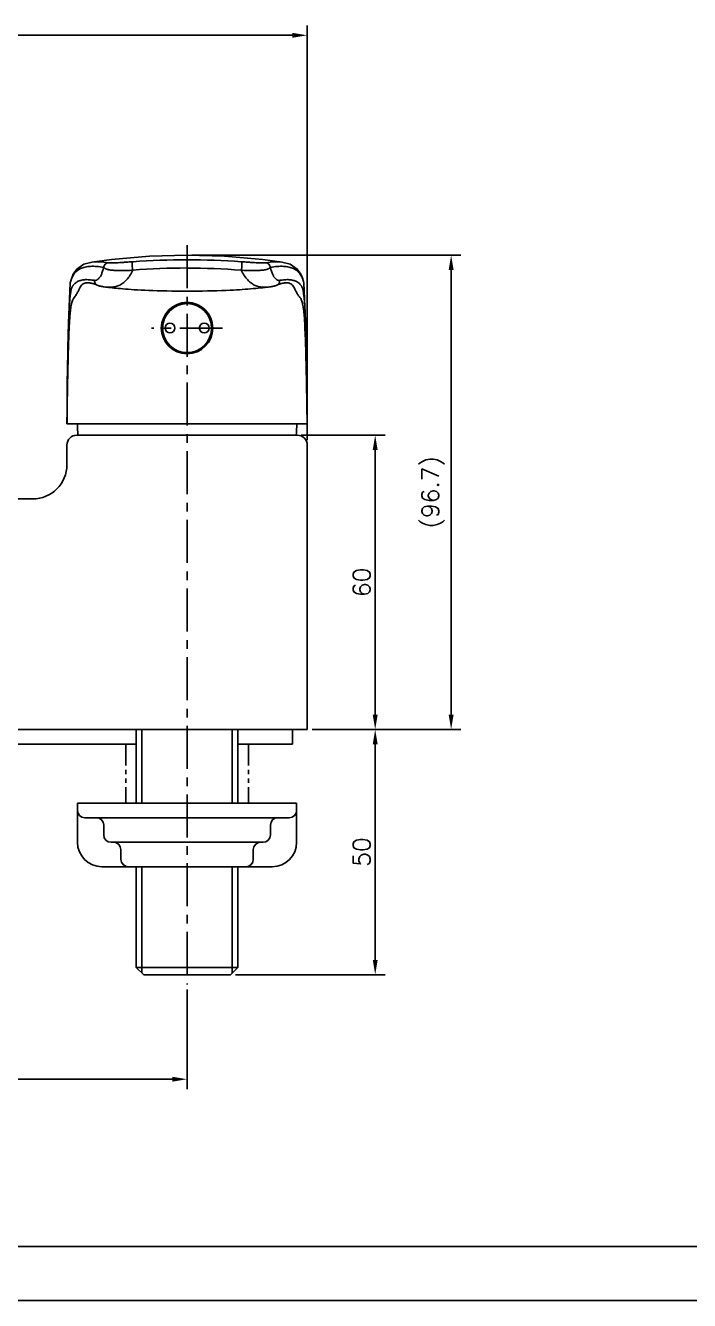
# Model space of a CAD drawing. Extents: x 10556 to 11150, y -5808 to -5388.
# Drawn here: x 10734.7 to 10870.1, y -5808.1 to -5548.1 of the extents above; entities that cross this region are included whole.
import ezdxf

# ---------------------------------------------------------------- set-up
doc = ezdxf.new("R2010")
doc.units = 0
doc.header["$LTSCALE"] = 7
doc.header["$MEASUREMENT"] = 0
doc.linetypes.add('CENTER', pattern=[2, 1.25, -0.25, 0.25, -0.25])
doc.linetypes.add('PHANTOM', pattern=[2.5, 1.25, -0.25, 0.25, -0.25, 0.25, -0.25])
doc.layers.get('0').update_dxf_attribs({"color": 2, "linetype": 'CONTINUOUS'})
for name, color, linetype in [('08_ALL_FEATURES', 7, 'CONTINUOUS'), ('CL', 1, 'CENTER'), ('D', 2, 'CONTINUOUS'), ('DIM', 2, 'CONTINUOUS'), ('DWG', 7, 'CONTINUOUS'), ('PH', 3, 'PHANTOM')]:
    doc.layers.add(name, color=color, linetype=linetype)
doc.styles.add('GHS', font='ROMANS.shx', dxfattribs={"bigfont": 'GHS.shx'})

# ---------------------------------------------------------------- blocks, each defined once
blk = doc.blocks.new('BORDER')
blk.add_line((0, 0), (1, 0))

msp = doc.modelspace()

# ---------------------------------------------------------------- linework, layer by layer
at = {"color": 4}
msp.add_line((11136.5, -5797.09), (10587.5, -5797.09), dxfattribs=at)
at = {"color": 7, "linetype": 'Continuous'}
msp.add_circle((10767.67, -5609.82), 5.25, dxfattribs=at)
at = {"layer": '08_ALL_FEATURES', "color": 7, "linetype": 'Continuous'}
for p, q in [((10752.23, -5595.84), (10748.26, -5596.36)), ((10748.26, -5596.36), (10748.33, -5596.35)), ((10788.72, -5596.82), (10787, -5596.35)), ((10787, -5596.35), (10787.08, -5596.36)), ((10743.86, -5600.65), (10743.56, -5607.12)), ((10743.86, -5600.63), (10743.86, -5600.65)), ((10746.66, -5600.71), (10746.66, -5600.71)), ((10746.66, -5600.71), (10746.66, -5600.71)), ((10746.66, -5600.71), (10746.66, -5600.71)), ((10746.67, -5600.7), (10746.67, -5600.7)), ((10746.67, -5600.71), (10746.67, -5600.7)), ((10746.68, -5600.7), (10746.68, -5600.7)), ((10746.69, -5600.7), (10746.7, -5600.7)), ((10746.69, -5600.7), (10746.69, -5600.7)), ((10746.69, -5600.7), (10746.69, -5600.7)), ((10746.7, -5600.69), (10746.71, -5600.69)), ((10746.7, -5600.69), (10746.7, -5600.69)), ((10746.71, -5600.69), (10746.71, -5600.69)), ((10746.72, -5600.69), (10746.72, -5600.69)), ((10746.72, -5600.69), (10746.72, -5600.69)), ((10746.73, -5600.69), (10746.73, -5600.68)), ((10746.75, -5600.68), (10746.76, -5600.68)), ((10746.75, -5600.68), (10746.75, -5600.68)), ((10746.76, -5600.68), (10746.77, -5600.67)), ((10746.77, -5600.67), (10746.78, -5600.67)), ((10746.77, -5600.67), (10746.77, -5600.67)), ((10746.78, -5600.67), (10746.79, -5600.67)), ((10746.79, -5600.67), (10746.8, -5600.67)), ((10746.8, -5600.67), (10746.81, -5600.66)), ((10746.81, -5600.66), (10746.82, -5600.66)), ((10746.82, -5600.66), (10746.83, -5600.66)), ((10746.83, -5600.66), (10746.84, -5600.66)), ((10746.83, -5600.66), (10746.83, -5600.66)), ((10746.84, -5600.66), (10746.85, -5600.65)), ((10746.85, -5600.65), (10746.86, -5600.65)), ((10746.86, -5600.65), (10746.88, -5600.65)), ((10746.88, -5600.65), (10746.89, -5600.65)), ((10746.89, -5600.65), (10746.9, -5600.64)), ((10746.9, -5600.64), (10746.91, -5600.64)), ((10746.91, -5600.64), (10746.92, -5600.64)), ((10746.92, -5600.64), (10746.93, -5600.64)), ((10746.93, -5600.64), (10746.95, -5600.64)), ((10746.95, -5600.64), (10746.96, -5600.63)), ((10746.96, -5600.63), (10746.97, -5600.63)), ((10746.97, -5600.63), (10746.98, -5600.63)), ((10746.98, -5600.63), (10746.99, -5600.63)), ((10746.99, -5600.63), (10747, -5600.63)), ((10747.03, -5600.62), (10747.04, -5600.62)), ((10747.04, -5600.62), (10747.05, -5600.62)), ((10747.05, -5600.62), (10747.07, -5600.62)), ((10747.07, -5600.62), (10747.08, -5600.62)), ((10747.08, -5600.62), (10747.1, -5600.61)), ((10747.1, -5600.61), (10747.11, -5600.61)), ((10747.11, -5600.61), (10747.13, -5600.61)), ((10747.13, -5600.61), (10747.15, -5600.61)), ((10747.15, -5600.61), (10747.16, -5600.61)), ((10747.16, -5600.61), (10747.18, -5600.61)), ((10747.18, -5600.61), (10747.2, -5600.61)), ((10747.2, -5600.61), (10747.22, -5600.61)), ((10747.22, -5600.61), (10747.23, -5600.6)), ((10747.23, -5600.6), (10747.25, -5600.6)), ((10747.25, -5600.6), (10747.27, -5600.6)), ((10747.27, -5600.6), (10747.29, -5600.6)), ((10747.29, -5600.6), (10747.32, -5600.6)), ((10747.32, -5600.6), (10747.34, -5600.6)), ((10747.34, -5600.6), (10747.37, -5600.6)), ((10747.37, -5600.6), (10747.39, -5600.6)), ((10747.39, -5600.6), (10747.42, -5600.6)), ((10747.42, -5600.6), (10747.44, -5600.6)), ((10747.44, -5600.6), (10747.47, -5600.6)), ((10747.47, -5600.6), (10747.49, -5600.6)), ((10747.49, -5600.6), (10747.52, -5600.6)), ((10747.52, -5600.6), (10747.55, -5600.6)), ((10747.55, -5600.6), (10747.57, -5600.6)), ((10747.61, -5600.61), (10747.64, -5600.61)), ((10747.64, -5600.61), (10747.67, -5600.61)), ((10747.67, -5600.61), (10747.7, -5600.61)), ((10747.7, -5600.61), (10747.73, -5600.62)), ((10747.73, -5600.62), (10747.76, -5600.62)), ((10747.76, -5600.62), (10747.79, -5600.62)), ((10747.79, -5600.62), (10747.82, -5600.63)), ((10747.82, -5600.63), (10747.85, -5600.63)), ((10747.85, -5600.63), (10747.88, -5600.63)), ((10747.88, -5600.63), (10747.91, -5600.64)), ((10747.91, -5600.64), (10747.94, -5600.64)), ((10747.99, -5600.65), (10748.02, -5600.66)), ((10748.02, -5600.66), (10748.06, -5600.66)), ((10748.06, -5600.66), (10748.09, -5600.67)), ((10748.09, -5600.67), (10748.12, -5600.67)), ((10748.12, -5600.67), (10748.16, -5600.68)), ((10748.16, -5600.68), (10748.19, -5600.69)), ((10748.19, -5600.69), (10748.23, -5600.7)), ((10748.23, -5600.7), (10748.27, -5600.7)), ((10748.27, -5600.7), (10748.31, -5600.71)), ((10748.31, -5600.71), (10748.35, -5600.72)), ((10748.35, -5600.72), (10748.39, -5600.73)), ((10748.46, -5600.75), (10748.51, -5600.76)), ((10748.51, -5600.76), (10748.56, -5600.78)), ((10748.56, -5600.78), (10748.61, -5600.79)), ((10748.61, -5600.79), (10748.67, -5600.81)), ((10748.67, -5600.81), (10748.72, -5600.82)), ((10748.72, -5600.82), (10748.78, -5600.84)), ((10748.78, -5600.84), (10748.83, -5600.86)), ((10748.83, -5600.86), (10748.89, -5600.88)), ((10750.08, -5601.3), (10750.12, -5601.31)), ((10750.12, -5601.31), (10750.16, -5601.32)), ((10750.16, -5601.32), (10750.2, -5601.33)), ((10750.2, -5601.33), (10750.24, -5601.34)), ((10750.24, -5601.34), (10750.28, -5601.34)), ((10750.28, -5601.34), (10750.32, -5601.35)), ((10750.32, -5601.35), (10750.36, -5601.36)), ((10750.36, -5601.36), (10750.42, -5601.37)), ((10750.42, -5601.37), (10750.48, -5601.37)), ((10750.48, -5601.37), (10750.54, -5601.38)), ((10750.62, -5601.4), (10750.69, -5601.4)), ((10750.69, -5601.4), (10751.01, -5601.45)), ((10751.01, -5601.45), (10751.32, -5601.49)), ((10751.32, -5601.49), (10751.66, -5601.53)), ((10751.66, -5601.53), (10752.01, -5601.57)), ((10752.01, -5601.57), (10752.38, -5601.61)), ((10752.38, -5601.61), (10752.78, -5601.65)), ((10752.78, -5601.65), (10753.19, -5601.69)), ((10753.19, -5601.69), (10753.63, -5601.73)), ((10753.63, -5601.73), (10754.1, -5601.78)), ((10754.1, -5601.78), (10754.6, -5601.82)), ((10754.6, -5601.82), (10755.12, -5601.86)), ((10755.12, -5601.86), (10755.68, -5601.91)), ((10755.68, -5601.91), (10756.27, -5601.95)), ((10756.27, -5601.95), (10756.9, -5601.99)), ((10756.9, -5601.99), (10757.57, -5602.03)), ((10757.57, -5602.03), (10758.29, -5602.07)), ((10777.11, -5602.07), (10777.74, -5602.03)), ((10777.74, -5602.03), (10778.34, -5602)), ((10778.34, -5602), (10778.93, -5601.96)), ((10778.93, -5601.96), (10779.51, -5601.92)), ((10779.51, -5601.92), (10780.07, -5601.87)), ((10780.07, -5601.87), (10780.62, -5601.83)), ((10780.62, -5601.83), (10781.15, -5601.78)), ((10781.15, -5601.78), (10781.67, -5601.74)), ((10781.67, -5601.74), (10782.18, -5601.69)), ((10782.18, -5601.69), (10782.67, -5601.64)), ((10782.67, -5601.64), (10783.14, -5601.59)), ((10783.14, -5601.59), (10783.6, -5601.53)), ((10783.6, -5601.53), (10784.04, -5601.48)), ((10784.04, -5601.48), (10784.46, -5601.43)), ((10784.46, -5601.43), (10784.67, -5601.4)), ((10784.67, -5601.4), (10784.74, -5601.39)), ((10784.74, -5601.39), (10784.81, -5601.38)), ((10784.88, -5601.37), (10784.92, -5601.36)), ((10784.92, -5601.36), (10784.97, -5601.36)), ((10784.97, -5601.36), (10785.02, -5601.35)), ((10785.02, -5601.35), (10785.07, -5601.34)), ((10785.07, -5601.34), (10785.12, -5601.33)), ((10785.12, -5601.33), (10785.18, -5601.32)), ((10786.04, -5601.03), (10786.09, -5601.01)), ((10786.24, -5600.94), (10786.26, -5600.93)), ((10786.26, -5600.93), (10786.29, -5600.93)), ((10786.29, -5600.93), (10786.31, -5600.92)), ((10786.31, -5600.92), (10786.34, -5600.91)), ((10786.34, -5600.91), (10786.36, -5600.9)), ((10786.36, -5600.9), (10786.4, -5600.89)), ((10786.4, -5600.89), (10786.46, -5600.87)), ((10786.46, -5600.87), (10786.49, -5600.86)), ((10786.49, -5600.86), (10786.53, -5600.85)), ((10786.53, -5600.85), (10786.57, -5600.83)), ((10786.57, -5600.83), (10786.61, -5600.82)), ((10786.61, -5600.82), (10786.65, -5600.81)), ((10786.69, -5600.8), (10786.73, -5600.79)), ((10786.73, -5600.79), (10786.76, -5600.78)), ((10786.76, -5600.78), (10786.8, -5600.77)), ((10786.8, -5600.77), (10786.83, -5600.76)), ((10786.83, -5600.76), (10786.86, -5600.75)), ((10786.86, -5600.75), (10786.89, -5600.74)), ((10786.89, -5600.74), (10786.93, -5600.74)), ((10786.93, -5600.74), (10786.96, -5600.73)), ((10786.96, -5600.73), (10786.99, -5600.72)), ((10786.99, -5600.72), (10787.02, -5600.71)), ((10787.02, -5600.71), (10787.05, -5600.71)), ((10787.05, -5600.71), (10787.08, -5600.7)), ((10787.08, -5600.7), (10787.11, -5600.69)), ((10787.11, -5600.69), (10787.14, -5600.69)), ((10787.14, -5600.69), (10787.17, -5600.68)), ((10787.17, -5600.68), (10787.19, -5600.68)), ((10787.19, -5600.68), (10787.22, -5600.67)), ((10787.22, -5600.67), (10787.25, -5600.67)), ((10787.25, -5600.67), (10787.28, -5600.66)), ((10787.28, -5600.66), (10787.31, -5600.66)), ((10787.31, -5600.66), (10787.33, -5600.65)), ((10787.33, -5600.65), (10787.36, -5600.65)), ((10787.36, -5600.65), (10787.39, -5600.64)), ((10787.39, -5600.64), (10787.41, -5600.64)), ((10787.41, -5600.64), (10787.44, -5600.64)), ((10787.44, -5600.64), (10787.47, -5600.63)), ((10787.47, -5600.63), (10787.49, -5600.63)), ((10787.49, -5600.63), (10787.52, -5600.63)), ((10787.52, -5600.63), (10787.54, -5600.62)), ((10787.54, -5600.62), (10787.57, -5600.62)), ((10787.57, -5600.62), (10787.59, -5600.62)), ((10787.59, -5600.62), (10787.62, -5600.62)), ((10787.62, -5600.62), (10787.64, -5600.61)), ((10787.64, -5600.61), (10787.66, -5600.61)), ((10787.66, -5600.61), (10787.69, -5600.61)), ((10787.72, -5600.61), (10787.74, -5600.61)), ((10787.74, -5600.61), (10787.76, -5600.6)), ((10787.76, -5600.6), (10787.79, -5600.6)), ((10787.79, -5600.6), (10787.81, -5600.6)), ((10787.81, -5600.6), (10787.83, -5600.6)), ((10787.83, -5600.6), (10787.85, -5600.6)), ((10787.85, -5600.6), (10787.87, -5600.6)), ((10787.87, -5600.6), (10787.89, -5600.6)), ((10787.89, -5600.6), (10787.91, -5600.6)), ((10787.91, -5600.6), (10787.93, -5600.6)), ((10787.93, -5600.6), (10787.95, -5600.6)), ((10787.95, -5600.6), (10787.97, -5600.6)), ((10787.97, -5600.6), (10787.99, -5600.6)), ((10787.99, -5600.6), (10788.01, -5600.6)), ((10788.04, -5600.6), (10788.05, -5600.6)), ((10788.05, -5600.6), (10788.07, -5600.6)), ((10788.07, -5600.6), (10788.09, -5600.6)), ((10788.09, -5600.6), (10788.11, -5600.6)), ((10788.11, -5600.6), (10788.13, -5600.61)), ((10788.13, -5600.61), (10788.14, -5600.61)), ((10788.14, -5600.61), (10788.16, -5600.61)), ((10788.16, -5600.61), (10788.18, -5600.61)), ((10788.18, -5600.61), (10788.19, -5600.61)), ((10788.19, -5600.61), (10788.21, -5600.61)), ((10788.21, -5600.61), (10788.23, -5600.61)), ((10788.23, -5600.61), (10788.24, -5600.62)), ((10788.24, -5600.62), (10788.26, -5600.62)), ((10788.26, -5600.62), (10788.27, -5600.62)), ((10788.27, -5600.62), (10788.29, -5600.62)), ((10788.31, -5600.62), (10788.32, -5600.63)), ((10788.32, -5600.63), (10788.33, -5600.63)), ((10788.33, -5600.63), (10788.35, -5600.63)), ((10788.35, -5600.63), (10788.36, -5600.63)), ((10788.36, -5600.63), (10788.37, -5600.63)), ((10788.37, -5600.63), (10788.39, -5600.64)), ((10788.39, -5600.64), (10788.4, -5600.64)), ((10788.4, -5600.64), (10788.41, -5600.64)), ((10788.41, -5600.64), (10788.43, -5600.64)), ((10788.43, -5600.64), (10788.44, -5600.64)), ((10788.44, -5600.64), (10788.45, -5600.65)), ((10788.45, -5600.65), (10788.46, -5600.65)), ((10788.46, -5600.65), (10788.47, -5600.65)), ((10788.47, -5600.65), (10788.48, -5600.65)), ((10788.48, -5600.65), (10788.49, -5600.66)), ((10788.49, -5600.66), (10788.5, -5600.66)), ((10788.5, -5600.66), (10788.51, -5600.66)), ((10788.51, -5600.66), (10788.52, -5600.66)), ((10788.52, -5600.66), (10788.53, -5600.67)), ((10788.53, -5600.67), (10788.54, -5600.67)), ((10788.54, -5600.67), (10788.55, -5600.67)), ((10788.55, -5600.67), (10788.56, -5600.67)), ((10788.56, -5600.67), (10788.57, -5600.68)), ((10788.57, -5600.68), (10788.58, -5600.68)), ((10788.58, -5600.68), (10788.59, -5600.68)), ((10788.59, -5600.68), (10788.6, -5600.68)), ((10788.59, -5600.68), (10788.59, -5600.68)), ((10788.6, -5600.68), (10788.61, -5600.69)), ((10788.61, -5600.69), (10788.61, -5600.69)), ((10788.63, -5600.69), (10788.63, -5600.69)), ((10788.63, -5600.69), (10788.63, -5600.69)), ((10788.64, -5600.7), (10788.64, -5600.7)), ((10788.64, -5600.7), (10788.64, -5600.7)), ((10788.65, -5600.7), (10788.65, -5600.7)), ((10788.65, -5600.7), (10788.65, -5600.7)), ((10788.66, -5600.7), (10788.66, -5600.71)), ((10788.66, -5600.7), (10788.66, -5600.7)), ((10788.66, -5600.7), (10788.66, -5600.7)), ((10788.67, -5600.71), (10788.67, -5600.71)), ((10788.67, -5600.71), (10788.67, -5600.71)), ((10788.67, -5600.71), (10788.67, -5600.71)), ((10791.47, -5600.65), (10791.47, -5600.63)), ((10791.77, -5607.11), (10791.47, -5600.65)), ((10758.29, -5602.07), (10759.04, -5602.11)), ((10759.04, -5602.11), (10759.84, -5602.15)), ((10759.84, -5602.15), (10760.69, -5602.18)), ((10760.69, -5602.18), (10761.58, -5602.21)), ((10761.58, -5602.21), (10762.52, -5602.24)), ((10762.52, -5602.24), (10763.51, -5602.26)), ((10763.51, -5602.26), (10764.53, -5602.28)), ((10764.53, -5602.28), (10765.59, -5602.3)), ((10765.59, -5602.3), (10766.69, -5602.31)), ((10766.69, -5602.31), (10767.67, -5602.31)), ((10767.67, -5602.31), (10768.64, -5602.31)), ((10768.64, -5602.31), (10769.73, -5602.3)), ((10769.73, -5602.3), (10770.79, -5602.28)), ((10770.79, -5602.28), (10771.82, -5602.26)), ((10771.82, -5602.26), (10772.81, -5602.24)), ((10772.81, -5602.24), (10773.77, -5602.21)), ((10773.77, -5602.21), (10774.71, -5602.18)), ((10774.71, -5602.18), (10775.61, -5602.14)), ((10775.61, -5602.14), (10776.48, -5602.1)), ((10776.48, -5602.1), (10777.11, -5602.07)), ((10743.56, -5607.11), (10743.55, -5607.47)), ((10791.81, -5608.07), (10791.77, -5607.11)), ((10743.49, -5609.34), (10743.45, -5610.56)), ((10743.52, -5608.4), (10743.49, -5609.34)), ((10743.55, -5607.47), (10743.52, -5608.4)), ((10791.84, -5609.02), (10791.81, -5608.07)), ((10791.87, -5610.05), (10791.84, -5609.02)), ((10743.45, -5610.56), (10743.3, -5618.17)), ((10791.91, -5611.75), (10791.87, -5610.05)), ((10791.97, -5615.03), (10791.91, -5611.75)), ((10792.08, -5620.76), (10791.97, -5615.03)), ((10743.3, -5618.17), (10743.25, -5620.95)), ((10743.25, -5620.95), (10743.21, -5623.68)), ((10792.12, -5623.41), (10792.08, -5620.76)), ((10743.21, -5623.68), (10743.19, -5626.46)), ((10792.14, -5626.3), (10792.12, -5623.41)), ((10743.19, -5626.46), (10743.17, -5629.32)), ((10792.16, -5629.32), (10792.14, -5626.3)), ((10792.16, -5629.32), (10743.17, -5629.32))]:
    msp.add_line(p, q, dxfattribs=at)
for points in [[(10748.33, -5596.35), (10746.61, -5596.82), (10745.19, -5597.81), (10744.46, -5598.84), (10744.07, -5599.75), (10743.86, -5600.63)], [(10767.67, -5594.95), (10760.02, -5595.17), (10752.23, -5595.84)], [(10787.08, -5596.36), (10783.1, -5595.84), (10775.31, -5595.17), (10767.67, -5594.95)], [(10791.47, -5600.63), (10791.26, -5599.75), (10790.87, -5598.84), (10790.15, -5597.81), (10788.72, -5596.82)], [(10746.68, -5600.7), (10746.68, -5600.7), (10746.68, -5600.7)], [(10746.73, -5600.68), (10746.74, -5600.68), (10746.74, -5600.68)], [(10747, -5600.63), (10747.02, -5600.62), (10747.03, -5600.62)], [(10747.57, -5600.6), (10747.6, -5600.61), (10747.61, -5600.61)], [(10747.94, -5600.64), (10747.97, -5600.65), (10747.99, -5600.65)], [(10748.39, -5600.73), (10748.44, -5600.75), (10748.46, -5600.75)], [(10748.89, -5600.88), (10748.95, -5600.9), (10748.98, -5600.9), (10749.01, -5600.91), (10749.04, -5600.92), (10749.07, -5600.93), (10749.09, -5600.94), (10749.12, -5600.95), (10749.14, -5600.96), (10749.16, -5600.97), (10749.18, -5600.98), (10749.19, -5600.98), (10749.2, -5600.99), (10749.21, -5600.99), (10749.22, -5601), (10749.23, -5601), (10749.24, -5601.01)], [(10749.24, -5601.01), (10749.28, -5601.03), (10749.31, -5601.05), (10749.33, -5601.06)], [(10749.33, -5601.06), (10749.34, -5601.06), (10749.36, -5601.07), (10749.37, -5601.08), (10749.39, -5601.09), (10749.4, -5601.09), (10749.42, -5601.1), (10749.44, -5601.11), (10749.45, -5601.12), (10749.47, -5601.12), (10749.49, -5601.13), (10749.5, -5601.14), (10749.52, -5601.14), (10749.54, -5601.15), (10749.56, -5601.16), (10749.57, -5601.16), (10749.59, -5601.17), (10749.61, -5601.18), (10749.63, -5601.18), (10749.65, -5601.19), (10749.66, -5601.2), (10749.68, -5601.2), (10749.7, -5601.21), (10749.72, -5601.21), (10749.74, -5601.22), (10749.76, -5601.23), (10749.78, -5601.23), (10749.79, -5601.24), (10749.81, -5601.24), (10749.83, -5601.25), (10749.85, -5601.25), (10749.87, -5601.26), (10749.89, -5601.26), (10749.91, -5601.27), (10749.93, -5601.27), (10749.95, -5601.28), (10749.97, -5601.28), (10749.99, -5601.29), (10750.01, -5601.29), (10750.03, -5601.3), (10750.08, -5601.3)], [(10750.54, -5601.38), (10750.56, -5601.39), (10750.62, -5601.4)], [(10784.81, -5601.38), (10784.83, -5601.38), (10784.88, -5601.37)], [(10785.18, -5601.32), (10785.2, -5601.31), (10785.23, -5601.31), (10785.26, -5601.3), (10785.28, -5601.3), (10785.31, -5601.29), (10785.34, -5601.29), (10785.36, -5601.28), (10785.39, -5601.27), (10785.41, -5601.27), (10785.44, -5601.26), (10785.46, -5601.26), (10785.49, -5601.25), (10785.51, -5601.24), (10785.54, -5601.24), (10785.56, -5601.23), (10785.58, -5601.22), (10785.61, -5601.22), (10785.63, -5601.21), (10785.65, -5601.2), (10785.67, -5601.19), (10785.7, -5601.19), (10785.72, -5601.18), (10785.74, -5601.17), (10785.76, -5601.16), (10785.78, -5601.16), (10785.8, -5601.15), (10785.82, -5601.14), (10785.85, -5601.13), (10785.87, -5601.12), (10785.89, -5601.11), (10785.9, -5601.1), (10785.92, -5601.09), (10785.94, -5601.09), (10785.96, -5601.08), (10785.98, -5601.07), (10786, -5601.06), (10786.01, -5601.05)], [(10786.01, -5601.05), (10786.02, -5601.05), (10786.04, -5601.03)], [(10786.09, -5601.01), (10786.1, -5601), (10786.1, -5601), (10786.1, -5601), (10786.11, -5601), (10786.11, -5601), (10786.11, -5600.99), (10786.12, -5600.99), (10786.12, -5600.99), (10786.13, -5600.99), (10786.13, -5600.99), (10786.14, -5600.98), (10786.14, -5600.98), (10786.15, -5600.98), (10786.16, -5600.98), (10786.16, -5600.97), (10786.17, -5600.97), (10786.18, -5600.97), (10786.19, -5600.96), (10786.2, -5600.96), (10786.21, -5600.95), (10786.22, -5600.95), (10786.23, -5600.95), (10786.24, -5600.94)], [(10786.65, -5600.81), (10786.68, -5600.8), (10786.69, -5600.8)], [(10787.69, -5600.61), (10787.71, -5600.61), (10787.72, -5600.61)], [(10788.01, -5600.6), (10788.03, -5600.6), (10788.04, -5600.6)], [(10788.29, -5600.62), (10788.3, -5600.62), (10788.31, -5600.62)], [(10788.61, -5600.69), (10788.62, -5600.69), (10788.62, -5600.69)]]:
    msp.add_lwpolyline(points, dxfattribs=at)
for centre, radius, start, end in [((10767.63, -5751.13), 155.23, 89.9885, 94.0703), ((10767.67, -5751.82), 155.92, 85.9386, 90.0025), ((10767.68, -5736.88), 139.31, 90.005, 94.556), ((10767.62, -5737.75), 140.17, 85.4581, 89.9809), ((10747.32, -5602.24), 1.67, 112.7841, 114.5047), ((10790.07, -5600.72), 1.4, 3.8292, 5.4412), ((10838.37, -5610.9), 94.88, 177.1473, 177.7157)]:
    msp.add_arc(centre, radius, start, end, dxfattribs=at)
for points, knots in [([(10748.33, -5596.35), (10748.83, -5596.28), (10749.93, -5596.26), (10751.02, -5596.4), (10751.6, -5596.5)], [0, 0, 0, 0, 0.458289, 1, 1, 1, 1]), ([(10751.6, -5596.5), (10751.49, -5596.52), (10751.25, -5596.59), (10750.94, -5596.8), (10750.73, -5597.11), (10750.68, -5597.34), (10750.67, -5597.45)], [0, 0, 0, 0, 0.250221, 0.51131, 0.765598, 1, 1, 1, 1]), ([(10751.6, -5596.5), (10751.63, -5596.51), (10751.69, -5596.52), (10751.8, -5596.53), (10751.95, -5596.54), (10752.21, -5596.54), (10752.62, -5596.53), (10753.48, -5596.5), (10754.5, -5596.44), (10755.65, -5596.36), (10756.28, -5596.31), (10756.62, -5596.29)], [0, 0, 0, 0, 0.016605, 0.037461, 0.065865, 0.101459, 0.19277, 0.310663, 0.618323, 0.801248, 1, 1, 1, 1]), ([(10756.61, -5598.02), (10756.59, -5597.96), (10756.56, -5597.81), (10756.49, -5597.46), (10756.47, -5597.07), (10756.48, -5596.7), (10756.51, -5596.51), (10756.54, -5596.4), (10756.57, -5596.34), (10756.59, -5596.3), (10756.62, -5596.29)], [0, 0, 0, 0, 0.109275, 0.253766, 0.604448, 0.764425, 0.884857, 0.927897, 0.960293, 1, 1, 1, 1]), ([(10778.71, -5596.29), (10778.74, -5596.3), (10778.77, -5596.34), (10778.79, -5596.4), (10778.83, -5596.51), (10778.85, -5596.7), (10778.87, -5597.07), (10778.84, -5597.46), (10778.78, -5597.81), (10778.74, -5597.96), (10778.72, -5598.02)], [0, 0, 0, 0, 0.039707, 0.072103, 0.115143, 0.235575, 0.395552, 0.746234, 0.890725, 1, 1, 1, 1]), ([(10778.72, -5596.29), (10779.05, -5596.31), (10779.68, -5596.36), (10780.84, -5596.44), (10781.85, -5596.5), (10782.72, -5596.53), (10783.13, -5596.54), (10783.39, -5596.54), (10783.53, -5596.53), (10783.64, -5596.52), (10783.7, -5596.51), (10783.73, -5596.5)], [0, 0, 0, 0, 0.198754, 0.381679, 0.689338, 0.80723, 0.89854, 0.934135, 0.962538, 0.983394, 1, 1, 1, 1]), ([(10783.73, -5596.5), (10784.31, -5596.4), (10785.4, -5596.26), (10786.5, -5596.28), (10787, -5596.35)], [0, 0, 0, 0, 0.541711, 1, 1, 1, 1]), ([(10783.73, -5596.5), (10783.85, -5596.52), (10784.09, -5596.59), (10784.39, -5596.8), (10784.6, -5597.11), (10784.65, -5597.34), (10784.66, -5597.45)], [0, 0, 0, 0, 0.250223, 0.511311, 0.765597, 1, 1, 1, 1]), ([(10750.67, -5597.45), (10750.2, -5597.36), (10749.29, -5597.24), (10748.01, -5597.2), (10746.89, -5597.34), (10745.93, -5597.66), (10745.14, -5598.15), (10744.63, -5598.7), (10744.34, -5599.23), (10744.19, -5599.58), (10744.06, -5599.88), (10743.94, -5600.2), (10743.87, -5600.46), (10743.86, -5600.63)], [0, 0, 0, 0, 0.170396, 0.31916, 0.449304, 0.564532, 0.670582, 0.772978, 0.824513, 0.879306, 0.908645, 0.93899, 1, 1, 1, 1]), ([(10748.79, -5600.1), (10748.86, -5600.11), (10749.02, -5600.12), (10749.25, -5600.03), (10749.48, -5599.87), (10749.67, -5599.7), (10749.83, -5599.54), (10749.96, -5599.37), (10750.08, -5599.16), (10750.2, -5598.89), (10750.32, -5598.58), (10750.48, -5598.1), (10750.6, -5597.72), (10750.67, -5597.45)], [0, 0, 0, 0, 0.062078, 0.130209, 0.209062, 0.29984, 0.349874, 0.406545, 0.477614, 0.562186, 0.65778, 0.763628, 1, 1, 1, 1]), ([(10756.61, -5598.02), (10756.44, -5598.03), (10756.06, -5598.06), (10755.5, -5598.07), (10754.95, -5598.08), (10754.43, -5598.09), (10753.94, -5598.1), (10753.47, -5598.1), (10753.03, -5598.08), (10752.49, -5598.04), (10752, -5597.99), (10751.56, -5597.9), (10751.33, -5597.83), (10751.17, -5597.77), (10751.06, -5597.72), (10750.96, -5597.66), (10750.88, -5597.61), (10750.82, -5597.54), (10750.75, -5597.48), (10750.7, -5597.46), (10750.67, -5597.45)], [0, 0, 0, 0, 0.087829, 0.184579, 0.276018, 0.360843, 0.44107, 0.518801, 0.592967, 0.661826, 0.783566, 0.836108, 0.882085, 0.902981, 0.92261, 0.940896, 0.957802, 0.973159, 0.984743, 1, 1, 1, 1]), ([(10756.61, -5598.02), (10756.43, -5598.4), (10756.05, -5599.1), (10755.35, -5600), (10754.58, -5600.69), (10753.78, -5601.17), (10752.96, -5601.44), (10752.16, -5601.5), (10751.42, -5601.48), (10750.95, -5601.44), (10750.73, -5601.41)], [0, 0, 0, 0, 0.169888, 0.322852, 0.460936, 0.586176, 0.701042, 0.808765, 0.91049, 1, 1, 1, 1]), ([(10784.66, -5597.45), (10784.63, -5597.46), (10784.58, -5597.48), (10784.52, -5597.54), (10784.45, -5597.61), (10784.37, -5597.66), (10784.27, -5597.72), (10784.16, -5597.77), (10784, -5597.83), (10783.77, -5597.9), (10783.33, -5597.99), (10782.84, -5598.04), (10782.31, -5598.08), (10781.86, -5598.1), (10781.39, -5598.1), (10780.9, -5598.09), (10780.38, -5598.08), (10779.83, -5598.07), (10779.27, -5598.06), (10778.9, -5598.03), (10778.72, -5598.02)], [0, 0, 0, 0, 0.015257, 0.026841, 0.042198, 0.059104, 0.07739, 0.097019, 0.117915, 0.163892, 0.216434, 0.338174, 0.407033, 0.481199, 0.55893, 0.639157, 0.723982, 0.815421, 0.912171, 1, 1, 1, 1]), ([(10784.6, -5601.41), (10784.38, -5601.44), (10783.91, -5601.48), (10783.17, -5601.5), (10782.37, -5601.44), (10781.55, -5601.17), (10780.75, -5600.69), (10779.98, -5600), (10779.28, -5599.1), (10778.9, -5598.4), (10778.72, -5598.02)], [0, 0, 0, 0, 0.089509, 0.191232, 0.298956, 0.413822, 0.539062, 0.677146, 0.830111, 1, 1, 1, 1]), ([(10791.47, -5600.59), (10791.45, -5600.42), (10791.38, -5600.17), (10791.25, -5599.85), (10791.13, -5599.55), (10790.97, -5599.2), (10790.68, -5598.68), (10790.17, -5598.14), (10789.38, -5597.65), (10788.42, -5597.34), (10787.31, -5597.2), (10786.03, -5597.24), (10785.13, -5597.36), (10784.66, -5597.45)], [0, 0, 0, 0, 0.061036, 0.091281, 0.120432, 0.174934, 0.226355, 0.328801, 0.434952, 0.550371, 0.680694, 0.829577, 1, 1, 1, 1]), ([(10784.66, -5597.45), (10784.73, -5597.72), (10784.85, -5598.1), (10785.01, -5598.58), (10785.14, -5598.89), (10785.26, -5599.16), (10785.37, -5599.37), (10785.5, -5599.54), (10785.66, -5599.7), (10785.85, -5599.87), (10786.08, -5600.03), (10786.32, -5600.12), (10786.47, -5600.11), (10786.54, -5600.1)], [0, 0, 0, 0, 0.236372, 0.34222, 0.437814, 0.522386, 0.593455, 0.650126, 0.70016, 0.790938, 0.869791, 0.937922, 1, 1, 1, 1]), ([(10743.6, -5606.17), (10743.63, -5605.73), (10743.68, -5604.9), (10743.76, -5603.92), (10743.83, -5603.25), (10743.88, -5602.84), (10743.93, -5602.48), (10743.98, -5602.19), (10744.03, -5601.97), (10744.07, -5601.8), (10744.12, -5601.69), (10744.16, -5601.6), (10744.2, -5601.51), (10744.26, -5601.4), (10744.33, -5601.27), (10744.42, -5601.13), (10744.56, -5600.95), (10744.83, -5600.66), (10745.33, -5600.32), (10746.03, -5600.06), (10746.69, -5599.96), (10747.27, -5599.94), (10747.75, -5599.96), (10748.17, -5600.01), (10748.52, -5600.05), (10748.7, -5600.09), (10748.79, -5600.1)], [0, 0, 0, 0, 0.135797, 0.249827, 0.298244, 0.340587, 0.376759, 0.406491, 0.429778, 0.446515, 0.457811, 0.467464, 0.477395, 0.487103, 0.505175, 0.522297, 0.539249, 0.573212, 0.642941, 0.717126, 0.799504, 0.844815, 0.893204, 0.944837, 0.972011, 1, 1, 1, 1]), ([(10746.63, -5600.72), (10746.51, -5600.78), (10746.26, -5600.93), (10745.95, -5601.29), (10745.75, -5601.68), (10745.58, -5602.05), (10745.43, -5602.36), (10745.27, -5602.68), (10745.08, -5603.01), (10744.86, -5603.36), (10744.51, -5603.7), (10744.25, -5604.27), (10744.05, -5605.05), (10743.9, -5606.09), (10743.82, -5606.86), (10743.78, -5607.28)], [0, 0, 0, 0, 0.056372, 0.11665, 0.190217, 0.233534, 0.280792, 0.330849, 0.379798, 0.433401, 0.497682, 0.577052, 0.684891, 0.82605, 1, 1, 1, 1]), ([(10748.79, -5600.1), (10748.79, -5600.15), (10748.78, -5600.24), (10748.8, -5600.43), (10748.89, -5600.66), (10749.08, -5600.89), (10749.24, -5601.01), (10749.32, -5601.05)], [0, 0, 0, 0, 0.122473, 0.24482, 0.490999, 0.742458, 1, 1, 1, 1]), ([(10786.54, -5600.1), (10786.55, -5600.2), (10786.55, -5600.39), (10786.44, -5600.66), (10786.26, -5600.89), (10786.1, -5601.01), (10786.01, -5601.05)], [0, 0, 0, 0, 0.2446, 0.490904, 0.742536, 1, 1, 1, 1]), ([(10786.54, -5600.1), (10786.63, -5600.09), (10786.81, -5600.05), (10787.16, -5600.01), (10787.58, -5599.96), (10788.06, -5599.94), (10788.64, -5599.96), (10789.3, -5600.06), (10790.01, -5600.32), (10790.5, -5600.66), (10790.77, -5600.95), (10790.91, -5601.13), (10791, -5601.27), (10791.07, -5601.4), (10791.13, -5601.51), (10791.17, -5601.6), (10791.21, -5601.69), (10791.26, -5601.8), (10791.3, -5601.97), (10791.35, -5602.19), (10791.4, -5602.48), (10791.45, -5602.84), (10791.5, -5603.25), (10791.58, -5603.92), (10791.66, -5604.9), (10791.7, -5605.73), (10791.73, -5606.17)], [0, 0, 0, 0, 0.027989, 0.055163, 0.106796, 0.155185, 0.200496, 0.282874, 0.357059, 0.426788, 0.460751, 0.477703, 0.494825, 0.512897, 0.522605, 0.532536, 0.542189, 0.553485, 0.570222, 0.593509, 0.623241, 0.659413, 0.701756, 0.750173, 0.864203, 1, 1, 1, 1]), ([(10791.55, -5607.28), (10791.51, -5606.85), (10791.43, -5606.07), (10791.29, -5605.15), (10791.15, -5604.55), (10791.04, -5604.2), (10790.92, -5603.9), (10790.77, -5603.67), (10790.6, -5603.48), (10790.45, -5603.31), (10790.33, -5603.14), (10790.2, -5602.92), (10790.04, -5602.65), (10789.88, -5602.33), (10789.73, -5602.01), (10789.56, -5601.65), (10789.36, -5601.26), (10789.04, -5600.91), (10788.79, -5600.76), (10788.66, -5600.7)], [0, 0, 0, 0, 0.174966, 0.316439, 0.374327, 0.424018, 0.466458, 0.503052, 0.536064, 0.567287, 0.595669, 0.62024, 0.670025, 0.720115, 0.767333, 0.810399, 0.883175, 0.943207, 1, 1, 1, 1]), ([(10743.78, -5607.28), (10743.75, -5607.17), (10743.71, -5607.01), (10743.65, -5606.83), (10743.62, -5606.72), (10743.6, -5606.62), (10743.6, -5606.5), (10743.6, -5606.35), (10743.6, -5606.23), (10743.6, -5606.17)], [0, 0, 0, 0, 0.313459, 0.424887, 0.514437, 0.601323, 0.705699, 0.840274, 1, 1, 1, 1]), ([(10791.55, -5607.28), (10791.58, -5607.17), (10791.62, -5607.01), (10791.68, -5606.83), (10791.71, -5606.72), (10791.73, -5606.62), (10791.73, -5606.5), (10791.73, -5606.35), (10791.73, -5606.23), (10791.73, -5606.17)], [0, 0, 0, 0, 0.313459, 0.424887, 0.514437, 0.601323, 0.705699, 0.840274, 1, 1, 1, 1]), ([(10743.78, -5607.28), (10743.72, -5608.01), (10743.63, -5609.57), (10743.53, -5612.06), (10743.45, -5614.79), (10743.38, -5617.65), (10743.31, -5620.56), (10743.24, -5624.45), (10743.2, -5627.37), (10743.19, -5629.32)], [0, 0, 0, 0, 0.0987, 0.21323, 0.339054, 0.470435, 0.602855, 0.735161, 1, 1, 1, 1]), ([(10792.14, -5629.32), (10792.13, -5627.37), (10792.09, -5624.45), (10792.02, -5620.56), (10791.95, -5617.65), (10791.88, -5614.79), (10791.8, -5612.06), (10791.7, -5609.57), (10791.61, -5608.01), (10791.55, -5607.28)], [0, 0, 0, 0, 0.264839, 0.397145, 0.529565, 0.660946, 0.78677, 0.9013, 1, 1, 1, 1])]:
    msp.add_open_spline(points, degree=3, knots=knots, dxfattribs=at)
at = {"layer": 'CL'}
for p, q in [((10767.67, -5592.95), (10767.67, -5743.66)), ((10774.92, -5609.82), (10760.42, -5609.82))]:
    msp.add_line(p, q, dxfattribs=at)
at = {"layer": 'D', "ltscale": 0.7}
for p, q in [((10790.92, -5631.66), (10808.04, -5631.66)), ((10806.04, -5688.66), (10806.04, -5634.66)), ((10793.17, -5691.66), (10808.04, -5691.66))]:
    msp.add_line(p, q, dxfattribs=at)
at = {"layer": 'D'}
for p, q in [((10793.17, -5691.66), (10808.04, -5691.66)), ((10806.04, -5738.66), (10806.04, -5694.66)), ((10777.52, -5741.66), (10808.04, -5741.66)), ((10767.67, -5744.66), (10767.67, -5764.97)), ((10764.67, -5762.97), (10668.67, -5762.97))]:
    msp.add_line(p, q, dxfattribs=at)
at = {"layer": 'D', "ltscale": 0.7}
for points in [[(10805.54, -5634.66), (10806.54, -5634.66), (10806.04, -5631.66)], [(10805.54, -5688.66), (10806.54, -5688.66), (10806.04, -5691.66)]]:
    msp.add_solid(points, dxfattribs=at)
at = {"layer": 'D'}
for points in [[(10805.54, -5694.66), (10806.54, -5694.66), (10806.04, -5691.66)], [(10805.54, -5738.66), (10806.54, -5738.66), (10806.04, -5741.66)], [(10764.67, -5762.47), (10764.67, -5763.47), (10767.67, -5762.97)]]:
    msp.add_solid(points, dxfattribs=at)
at = {"layer": 'DIM'}
for p, q in [((10792.17, -5632.66), (10792.17, -5548.13)), ((10650.17, -5550.13), (10789.17, -5550.13)), ((10768.67, -5594.95), (10823.52, -5594.95)), ((10821.52, -5688.66), (10821.52, -5597.95)), ((10793.17, -5691.66), (10823.52, -5691.66))]:
    msp.add_line(p, q, dxfattribs=at)
for points in [[(10789.17, -5549.63), (10789.17, -5550.63), (10792.17, -5550.13)], [(10821.02, -5597.95), (10822.02, -5597.95), (10821.52, -5594.95)], [(10821.02, -5688.66), (10822.02, -5688.66), (10821.52, -5691.66)]]:
    msp.add_solid(points, dxfattribs=at)
at = {"layer": 'DWG'}
for p, q in [((10790.17, -5631.66), (10745.17, -5631.66)), ((10743.17, -5633.66), (10743.17, -5637.66)), ((10792.17, -5633.66), (10792.17, -5691.66)), ((10757.32, -5706.66), (10757.32, -5691.66)), ((10778.02, -5706.66), (10778.02, -5691.66)), ((10789.17, -5691.66), (10789.17, -5694.66)), ((10790.02, -5706.66), (10745.32, -5706.66)), ((10745.32, -5706.66), (10745.32, -5714.66)), ((10790.02, -5706.66), (10790.02, -5714.66)), ((10788.52, -5709.66), (10746.82, -5709.66)), ((10750.67, -5711.16), (10750.67, -5713.16)), ((10784.67, -5711.16), (10784.67, -5713.16)), ((10783.17, -5714.66), (10752.17, -5714.66)), ((10754.17, -5716.16), (10754.17, -5718.16)), ((10781.17, -5716.16), (10781.17, -5718.16)), ((10785.02, -5719.66), (10750.32, -5719.66)), ((10757.32, -5740.16), (10757.32, -5719.66)), ((10778.02, -5740.16), (10778.02, -5719.66)), ((10778.02, -5740.16), (10757.32, -5740.16)), ((10758.82, -5741.66), (10757.32, -5740.16)), ((10776.52, -5741.66), (10758.82, -5741.66)), ((10776.52, -5741.66), (10778.02, -5740.16))]:
    msp.add_line(p, q, dxfattribs=at)
at = {"layer": 'DWG', "lineweight": -2}
for p, q in [((10736.17, -5644.66), (10701.62, -5644.66)), ((10792.17, -5691.66), (10647.17, -5691.66)), ((10757.32, -5694.66), (10676.02, -5694.66)), ((10789.17, -5694.66), (10778.02, -5694.66))]:
    msp.add_line(p, q, dxfattribs=at)
at = {"layer": 'DWG', "color": 2}
for p, q in [((10758.47, -5706.66), (10758.47, -5691.66)), ((10776.87, -5706.66), (10776.87, -5691.66)), ((10758.47, -5741.31), (10758.47, -5719.66)), ((10776.87, -5741.31), (10776.87, -5719.66))]:
    msp.add_line(p, q, dxfattribs=at)
at = {"layer": 'DWG'}
for centre, radius in [((10767.67, -5609.82), 5), ((10764.17, -5609.82), 1), ((10771.17, -5609.82), 1)]:
    msp.add_circle(centre, radius, dxfattribs=at)
for centre, radius, start, end in [((10767.67, -5629.28), 22.38, 180.1125, 186.1155), ((10767.67, -5629.28), 22.38, 353.8845, 359.8875), ((10745.17, -5633.66), 2, 90, 180), ((10790.17, -5633.66), 2, 0, 90), ((10736.17, -5637.66), 7, 270, 0), ((10746.82, -5708.16), 1.5, 180, 270), ((10788.52, -5708.16), 1.5, 270, 0), ((10749.17, -5711.16), 1.5, 0, 90), ((10786.17, -5711.16), 1.5, 90, 180), ((10752.17, -5713.16), 1.5, 180, 270), ((10783.17, -5713.16), 1.5, 270, 0), ((10750.32, -5714.66), 5, 180, 270), ((10752.67, -5716.16), 1.5, 0, 90), ((10782.67, -5716.16), 1.5, 90, 180), ((10785.02, -5714.66), 5, 270, 0), ((10755.67, -5718.16), 1.5, 180, 270), ((10779.67, -5718.16), 1.5, 270, 0)]:
    msp.add_arc(centre, radius, start, end, dxfattribs=at)
at = {"layer": 'PH', "ltscale": 0.5}
for p, q in [((10755.17, -5694.66), (10755.17, -5706.66)), ((10780.17, -5694.66), (10780.17, -5706.66))]:
    msp.add_line(p, q, dxfattribs=at)

# ---------------------------------------------------------------- block references
at = {"xscale": 594, "yscale": 420, "zscale": 594}
msp.add_blockref('BORDER', (10556.5, -5808.09), dxfattribs=at)

# ---------------------------------------------------------------- texts
at = {"layer": 'D', "ltscale": 0.7, "insert": (10803.29, -5661.66), "char_height": 3.5, "attachment_point": 5, "rotation": 90, "style": 'GHS'}
msp.add_mtext('\\A1;60', dxfattribs=at)
at = {"layer": 'D', "insert": (10803.29, -5716.66), "char_height": 3.5, "attachment_point": 5, "rotation": 90, "style": 'GHS'}
msp.add_mtext('\\A1;50', dxfattribs=at)
at = {"layer": 'DIM', "insert": (10817.85, -5643.3), "char_height": 3.5, "attachment_point": 5, "rotation": 90, "style": 'GHS'}
msp.add_mtext('\\A1;(96.7)', dxfattribs=at)

doc.saveas('drawing.dxf')
